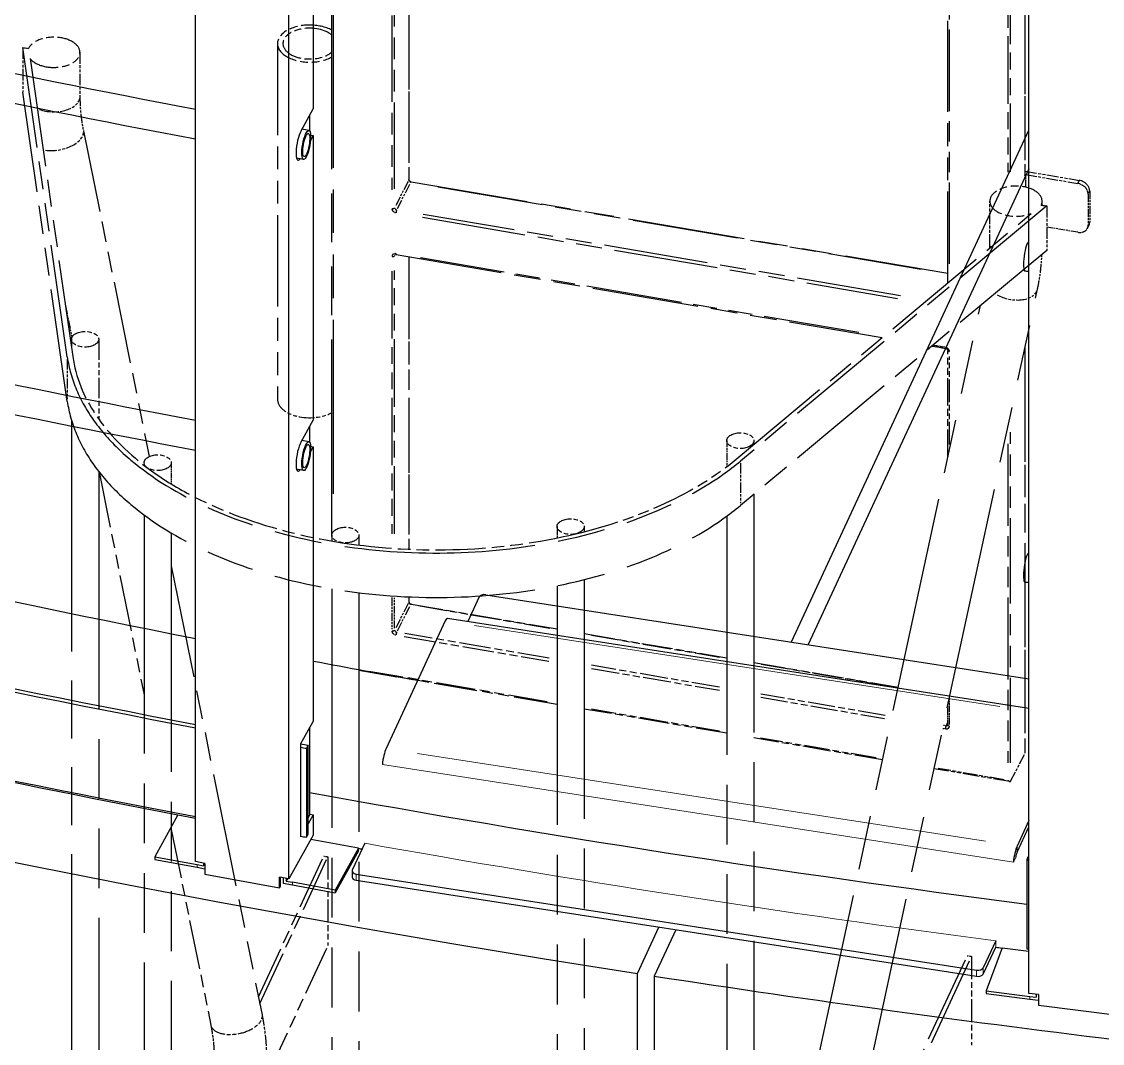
# Model space of a CAD drawing. Header units: millimetres. Extents: x 0 to 89100, y 0 to 63000.
# Drawn here: x 66277 to 67022, y 53920 to 54623 of the extents above; entities that cross this region are included whole.
import ezdxf

# ---------------------------------------------------------------- set-up
doc = ezdxf.new("R2010")
doc.units = ezdxf.units.MM
doc.header["$LTSCALE"] = 150
doc.linetypes.add('DOUBLE_DASH_CHAIN', pattern=[1.2403, 0.6614, -0.0827, 0.1654, -0.0827, 0.1654, -0.0827])
for name, color, linetype, lineweight in [('Reference', 7, 'DOUBLE_DASH_CHAIN', 25), ('Visible', 7, 'Continuous', 25), ('Visible Narrow', 7, 'Continuous', 18)]:
    doc.layers.add(name, color=color, linetype=linetype, lineweight=lineweight)

msp = doc.modelspace()

# ---------------------------------------------------------------- linework, layer by layer
at = {"layer": 'Reference', "ltscale": 1.351683}
msp.add_line((66491.16, 54270.3), (66491.16, 54791.87), dxfattribs=at)
at = {"layer": 'Reference', "ltscale": 1.207324}
msp.add_line((66492.23, 54298.11), (66492.23, 54763.98), dxfattribs=at)
at = {"layer": 'Reference', "ltscale": 0.615989}
msp.add_line((66544.21, 54752.21), (66544.21, 54514.5), dxfattribs=at)
at = {"layer": 'Reference', "ltscale": 0.601259}
for p, q in [((66532.51, 54739.49), (66532.51, 54507.46)), ((66534.37, 54508.04), (66534.37, 54740.07))]:
    msp.add_line(p, q, dxfattribs=at)
at = {"layer": 'Reference', "ltscale": 0.554977}
msp.add_line((66544.15, 54740.32), (66544.15, 54526.15), dxfattribs=at)
at = {"layer": 'Reference', "ltscale": 0.555262}
msp.add_line((66968.58, 54731.71), (66968.58, 54517.43), dxfattribs=at)
at = {"layer": 'Reference', "ltscale": 0.499843}
msp.add_line((66968.51, 54720.8), (66968.51, 54527.91), dxfattribs=at)
at = {"layer": 'Reference', "ltscale": 0.468891}
msp.add_line((66956.88, 54700.55), (66956.88, 54519.6), dxfattribs=at)
at = {"layer": 'Reference', "ltscale": 0.472452}
msp.add_line((66958.74, 54519.96), (66958.74, 54702.29), dxfattribs=at)
at = {"layer": 'Reference', "ltscale": 0.632901}
msp.add_line((66915.52, 54443.45), (66915.52, 54687.69), dxfattribs=at)
at = {"layer": 'Reference', "ltscale": 0.565575}
msp.add_line((66916.6, 54456.47), (66916.6, 54674.73), dxfattribs=at)
at = {"layer": 'Reference', "ltscale": 0.634748}
msp.add_line((66453.72, 54608.19), (66453.72, 54363.24), dxfattribs=at)
at = {"layer": 'Reference', "ltscale": 0.008331}
for p, q in [((66278.39, 54605.47), (66282.23, 54604.87)), ((66979.77, 54496.96), (66983.62, 54496.37))]:
    msp.add_line(p, q, dxfattribs=at)
at = {"layer": 'Reference', "ltscale": 0.079256}
for p, q in [((66278.39, 54605.47), (66278.39, 54574.85)), ((66317.62, 54602.18), (66317.62, 54571.56)), ((66968.94, 54518.02), (67004.9, 54511.89)), ((66944.39, 54469.03), (66944.39, 54499.65)), ((66983.62, 54496.37), (66983.62, 54465.75))]:
    msp.add_line(p, q, dxfattribs=at)
at = {"layer": 'Reference', "ltscale": 0.783586}
for p, q in [((66308.93, 54392.38), (66278.39, 54605.47)), ((66308.93, 54361.77), (66278.39, 54574.85)), ((66983.62, 54496.37), (66772.63, 54320.65)), ((66983.62, 54465.75), (66772.63, 54290.03))]:
    msp.add_line(p, q, dxfattribs=at)
at = {"layer": 'Reference', "ltscale": 0.75502}
for p, q in [((66283.24, 54597.88), (66312.67, 54392.56)), ((66769.55, 54321.88), (66972.85, 54491.2))]:
    msp.add_line(p, q, dxfattribs=at)
at = {"layer": 'Reference', "ltscale": 0.571896}
msp.add_line((66320.02, 54548.12), (66365.35, 54323.76), dxfattribs=at)
at = {"layer": 'Reference', "ltscale": 0.003074}
msp.add_line((66968.51, 54517.19), (66968.94, 54518.02), dxfattribs=at)
at = {"layer": 'Reference', "ltscale": 0.082403}
msp.add_line((66968.58, 54520.34), (67005.97, 54513.96), dxfattribs=at)
at = {"layer": 'Reference', "ltscale": 0.022417}
msp.add_line((66968.94, 54518.02), (66968.94, 54509.33), dxfattribs=at)
at = {"layer": 'Reference', "ltscale": 0.065607}
for p, q in [((66543.66, 54513.3), (66534.86, 54496.11)), ((66536.3, 54494.64), (66545.1, 54511.83)), ((66543.66, 54222.42), (66534.86, 54205.23)), ((66536.3, 54203.76), (66545.1, 54220.95))]:
    msp.add_line(p, q, dxfattribs=at)
at = {"layer": 'Reference', "ltscale": 0.815636}
msp.add_line((66545.84, 54513.04), (66915.52, 54449.98), dxfattribs=at)
at = {"layer": 'Reference', "ltscale": 0.007042}
for p, q in [((67005.91, 54513.86), (67004.96, 54511.99)), ((67012.15, 54504.64), (67013.11, 54506.51)), ((67013.11, 54485.07), (67012.15, 54483.21))]:
    msp.add_line(p, q, dxfattribs=at)
at = {"layer": 'Reference', "ltscale": 0.734564}
msp.add_line((66564.08, 54509.63), (66897.03, 54452.84), dxfattribs=at)
at = {"layer": 'Reference', "ltscale": 0.055449}
for p, q in [((67012.1, 54504.53), (67012.1, 54483.1)), ((67013.16, 54506.61), (67013.16, 54485.18))]:
    msp.add_line(p, q, dxfattribs=at)
at = {"layer": 'Reference', "ltscale": 0.007117}
msp.add_line((66980.39, 54496.87), (66980.39, 54499.65), dxfattribs=at)
at = {"layer": 'Reference', "ltscale": 0.72183}
msp.add_line((66553.56, 54488.53), (66880.73, 54432.72), dxfattribs=at)
at = {"layer": 'Reference', "ltscale": 0.725197}
msp.add_line((66882.77, 54434.5), (66554.07, 54490.57), dxfattribs=at)
at = {"layer": 'Reference', "ltscale": 0.046861}
msp.add_line((67004.9, 54478.2), (66983.62, 54481.83), dxfattribs=at)
at = {"layer": 'Reference', "ltscale": 0.007836}
msp.add_line((67011.58, 54480.91), (67012.64, 54482.99), dxfattribs=at)
at = {"layer": 'Reference', "ltscale": 0.002102}
msp.add_line((66534.39, 54462.12), (66534.69, 54462.69), dxfattribs=at)
at = {"layer": 'Reference', "ltscale": 0.738356}
msp.add_line((66535.56, 54462.81), (66870.22, 54405.72), dxfattribs=at)
at = {"layer": 'Reference', "ltscale": 0.522029}
msp.add_line((66544.21, 54461.33), (66544.21, 54259.88), dxfattribs=at)
at = {"layer": 'Reference', "ltscale": 0.666078}
msp.add_line((66854.06, 54409.1), (66552.16, 54460.6), dxfattribs=at)
at = {"layer": 'Reference', "ltscale": 0.468644}
msp.add_line((66532.51, 54451.45), (66532.51, 54270.59), dxfattribs=at)
at = {"layer": 'Reference', "ltscale": 0.470307}
msp.add_line((66534.37, 54270.5), (66534.37, 54452), dxfattribs=at)
at = {"layer": 'Reference', "ltscale": 0.469834}
msp.add_line((66544.15, 54451.27), (66544.15, 54269.95), dxfattribs=at)
at = {"layer": 'Reference', "ltscale": 1.552157}
msp.add_line((66854.2, 53868.29), (66977.23, 54439.08), dxfattribs=at)
at = {"layer": 'Reference', "ltscale": 0.055394}
msp.add_line((66307.66, 54427.52), (66312.06, 54405.75), dxfattribs=at)
at = {"layer": 'Reference', "ltscale": 1.500617}
msp.add_line((66819, 53875.88), (66937.95, 54427.72), dxfattribs=at)
at = {"layer": 'Reference', "ltscale": 0.015432}
msp.add_line((66311.81, 54404.53), (66311.81, 54398.53), dxfattribs=at)
at = {"layer": 'Reference', "ltscale": 0.14241}
msp.add_line((66330.56, 54404.53), (66330.56, 54349.54), dxfattribs=at)
at = {"layer": 'Reference', "ltscale": 0.020579}
msp.add_line((66904.52, 54399.87), (66913.89, 54398.27), dxfattribs=at)
at = {"layer": 'Reference', "ltscale": 0.016943}
msp.add_line((66913.29, 54399), (66905.57, 54400.31), dxfattribs=at)
at = {"layer": 'Reference', "ltscale": 0.724276}
msp.add_line((66968.58, 54398.94), (66968.58, 54119.44), dxfattribs=at)
at = {"layer": 'Reference', "ltscale": 0.189513}
msp.add_line((66915.52, 54323.65), (66915.52, 54396.81), dxfattribs=at)
at = {"layer": 'Reference', "ltscale": 0.156982}
msp.add_line((66916.6, 54332.01), (66916.6, 54392.62), dxfattribs=at)
at = {"layer": 'Reference', "ltscale": 0.07132}
for p, q in [((66308.93, 54390.85), (66308.93, 54363.3)), ((66772.63, 54319.12), (66772.63, 54291.56))]:
    msp.add_line(p, q, dxfattribs=at)
at = {"layer": 'Reference', "ltscale": 0.651863}
msp.add_line((66968.51, 54384.67), (66968.51, 54133.12), dxfattribs=at)
at = {"layer": 'Reference', "ltscale": 1.60621}
msp.add_line((66311.81, 54348.75), (66311.81, 53728.98), dxfattribs=at)
at = {"layer": 'Reference', "ltscale": 0.590637}
msp.add_line((66958.74, 54112.71), (66958.74, 54340.64), dxfattribs=at)
at = {"layer": 'Reference', "ltscale": 0.046305}
msp.add_line((66763.16, 54334.7), (66763.16, 54316.8), dxfattribs=at)
at = {"layer": 'Reference', "ltscale": 0.006452}
msp.add_line((66781.91, 54334.7), (66781.91, 54332.18), dxfattribs=at)
at = {"layer": 'Reference', "ltscale": 0.568979}
msp.add_line((66956.88, 54332.46), (66956.88, 54112.88), dxfattribs=at)
at = {"layer": 'Reference', "ltscale": 0.004612}
msp.add_line((66361.8, 54319.52), (66361.8, 54317.7), dxfattribs=at)
at = {"layer": 'Reference', "ltscale": 0.037942}
msp.add_line((66380.55, 54319.52), (66380.55, 54304.84), dxfattribs=at)
at = {"layer": 'Reference', "ltscale": 1.652258}
msp.add_line((66330.56, 54313.44), (66330.56, 53675.9), dxfattribs=at)
at = {"layer": 'Reference', "ltscale": 0.391437}
msp.add_line((66330.76, 54313.19), (66361.8, 54159.61), dxfattribs=at)
at = {"layer": 'Reference', "ltscale": 1.653764}
msp.add_line((66781.91, 54297.76), (66781.91, 53659.63), dxfattribs=at)
at = {"layer": 'Reference', "ltscale": 1.657177}
msp.add_line((66361.8, 54283.51), (66361.8, 53644.07), dxfattribs=at)
at = {"layer": 'Reference', "ltscale": 1.657268}
msp.add_line((66763.16, 54282.65), (66763.16, 53643.17), dxfattribs=at)
at = {"layer": 'Reference', "ltscale": 0.020274}
msp.add_line((66646.25, 54275.51), (66646.25, 54267.65), dxfattribs=at)
at = {"layer": 'Reference', "ltscale": 0.009146}
msp.add_line((66665, 54275.51), (66665, 54271.94), dxfattribs=at)
at = {"layer": 'Reference', "ltscale": 1.658325}
msp.add_line((66380.55, 54271.09), (66380.55, 53631.21), dxfattribs=at)
at = {"layer": 'Reference', "ltscale": 0.010503}
msp.add_line((66491.09, 54269.64), (66491.09, 54265.55), dxfattribs=at)
at = {"layer": 'Reference', "ltscale": 0.017727}
msp.add_line((66509.84, 54269.64), (66509.84, 54262.76), dxfattribs=at)
at = {"layer": 'Reference', "ltscale": 0.788483}
msp.add_line((66380.55, 54248.58), (66443.05, 53939.26), dxfattribs=at)
at = {"layer": 'Reference', "ltscale": 1.660282}
msp.add_line((66665, 54238.96), (66665, 53598.32), dxfattribs=at)
at = {"layer": 'Reference', "ltscale": 1.660557}
msp.add_line((66491.09, 54232.67), (66491.09, 53591.92), dxfattribs=at)
at = {"layer": 'Reference', "ltscale": 1.66067}
msp.add_line((66509.84, 54229.93), (66509.84, 53589.14), dxfattribs=at)
at = {"layer": 'Reference', "ltscale": 1.66047}
msp.add_line((66646.25, 54234.74), (66646.25, 53594.03), dxfattribs=at)
at = {"layer": 'Reference', "ltscale": 0.056008}
msp.add_line((66532.51, 54226.54), (66532.51, 54204.89), dxfattribs=at)
at = {"layer": 'Reference', "ltscale": 0.05435}
msp.add_line((66534.37, 54205.44), (66534.37, 54226.45), dxfattribs=at)
at = {"layer": 'Reference', "ltscale": 0.008558}
msp.add_line((66544.15, 54226.9), (66544.15, 54223.56), dxfattribs=at)
at = {"layer": 'Reference', "ltscale": 0.008877}
msp.add_line((66544.21, 54227.09), (66544.21, 54223.62), dxfattribs=at)
at = {"layer": 'Reference', "ltscale": 0.221463}
msp.add_line((66545.84, 54222.16), (66646.25, 54205.03), dxfattribs=at)
at = {"layer": 'Reference', "ltscale": 0.199808}
msp.add_line((66550.62, 54221.05), (66641.22, 54205.6), dxfattribs=at)
at = {"layer": 'Reference', "ltscale": 0.220065}
msp.add_line((66540.93, 54199.81), (66640.71, 54182.79), dxfattribs=at)
at = {"layer": 'Reference', "ltscale": 0.219221}
msp.add_line((66640.73, 54184.91), (66541.33, 54201.86), dxfattribs=at)
at = {"layer": 'Reference', "ltscale": 0.216495}
for p, q in [((66665, 54201.84), (66763.16, 54185.09)), ((66763.16, 54133.11), (66665, 54149.85))]:
    msp.add_line(p, q, dxfattribs=at)
at = {"layer": 'Reference', "ltscale": 0.194836}
for p, q in [((66669.91, 54200.7), (66758.25, 54185.63)), ((66758.25, 54164.86), (66669.91, 54179.93)), ((66669.91, 54177.8), (66758.25, 54162.73)), ((66758.25, 54134.57), (66669.91, 54149.64))]:
    msp.add_line(p, q, dxfattribs=at)
at = {"layer": 'Reference', "ltscale": 0.300908}
msp.add_line((66646.25, 54153.05), (66509.84, 54176.32), dxfattribs=at)
at = {"layer": 'Reference', "ltscale": 0.270807}
msp.add_line((66639.43, 54154.83), (66516.66, 54175.78), dxfattribs=at)
at = {"layer": 'Reference', "ltscale": 0.219241}
msp.add_line((66781.91, 54181.89), (66881.31, 54164.94), dxfattribs=at)
at = {"layer": 'Reference', "ltscale": 0.197184}
msp.add_line((66786.88, 54180.75), (66876.28, 54165.5), dxfattribs=at)
at = {"layer": 'Reference', "ltscale": 0.18773}
msp.add_line((66786.64, 54157.89), (66871.76, 54143.37), dxfattribs=at)
at = {"layer": 'Reference', "ltscale": 0.188608}
msp.add_line((66872.18, 54145.43), (66786.66, 54160.02), dxfattribs=at)
at = {"layer": 'Reference', "ltscale": 0.045661}
msp.add_line((66916.6, 54139.15), (66916.6, 54156.81), dxfattribs=at)
at = {"layer": 'Reference', "ltscale": 0.035668}
msp.add_line((66915.52, 54139), (66915.52, 54152.8), dxfattribs=at)
at = {"layer": 'Reference', "ltscale": 0.003263}
msp.add_line((66914.06, 54138.28), (66912.54, 54138.54), dxfattribs=at)
at = {"layer": 'Reference', "ltscale": 0.009156}
msp.add_line((66915.45, 54140.83), (66914.21, 54138.4), dxfattribs=at)
at = {"layer": 'Reference', "ltscale": 0.003298}
msp.add_line((66912.09, 54136.49), (66913.63, 54136.23), dxfattribs=at)
at = {"layer": 'Reference', "ltscale": 0.195393}
msp.add_line((66870.5, 54114.8), (66781.91, 54129.91), dxfattribs=at)
at = {"layer": 'Reference', "ltscale": 0.176099}
msp.add_line((66866.2, 54116.15), (66786.34, 54129.77), dxfattribs=at)
at = {"layer": 'Reference', "ltscale": 0.072907}
msp.add_line((66958.74, 54100.04), (66968.51, 54119.15), dxfattribs=at)
at = {"layer": 'Reference', "ltscale": 0.115046}
msp.add_line((66958.21, 54099.84), (66906.02, 54108.74), dxfattribs=at)
at = {"layer": 'Reference', "ltscale": 0.100633}
msp.add_line((66954.34, 54101.12), (66908.69, 54108.9), dxfattribs=at)
at = {"layer": 'Reference', "ltscale": 0.343293}
msp.add_line((66380.55, 54066.83), (66407.76, 53932.13), dxfattribs=at)
at = {"layer": 'Reference', "ltscale": 0.367556}
msp.add_line((66440.55, 53951.62), (66485.52, 54048.51), dxfattribs=at)
at = {"layer": 'Reference', "ltscale": 0.383546}
msp.add_line((66441.5, 53946.96), (66488.42, 54048.06), dxfattribs=at)
at = {"layer": 'Reference', "ltscale": 0.006248}
for p, q in [((66485.52, 54048.51), (66488.42, 54048.06)), ((66928.88, 53979.92), (66931.78, 53979.47))]:
    msp.add_line(p, q, dxfattribs=at)
at = {"layer": 'Reference', "ltscale": 0.158612}
for p, q in [((66488.42, 54048.06), (66488.42, 53986.83)), ((66931.78, 53979.47), (66931.78, 53918.24))]:
    msp.add_line(p, q, dxfattribs=at)
at = {"layer": 'Reference', "ltscale": 0.345419}
msp.add_line((66446.16, 53895.77), (66488.42, 53986.83), dxfattribs=at)
at = {"layer": 'Reference', "ltscale": 0.605004}
msp.add_line((66854.87, 53820.46), (66928.88, 53979.92), dxfattribs=at)
at = {"layer": 'Reference', "ltscale": 0.628697}
msp.add_line((66854.87, 53813.77), (66931.78, 53979.47), dxfattribs=at)
at = {"layer": 'Reference', "ltscale": 0.218568}
msp.add_ellipse((66475.84, 54608.19), major_axis=(-22.12, 0), ratio=0.57735, start_param=3.947987, end_param=8.618383, dxfattribs=at)
at = {"layer": 'Reference', "ltscale": 0.198672}
msp.add_ellipse((66475.84, 54608.19), major_axis=(-18.37, 0), ratio=0.57735, start_param=3.727246, end_param=8.839125, dxfattribs=at)
at = {"layer": 'Reference', "ltscale": 0.212997}
for centre, major_axis, start_param, end_param in [((66299.62, 54602.18), (-18, 0), 0.426953, 6.021386), ((66962.39, 54499.65), (18, 0), 6.021386, 11.615818)]:
    msp.add_ellipse(centre, major_axis=major_axis, ratio=0.57735, start_param=start_param, end_param=end_param, dxfattribs=at)
at = {"layer": 'Reference', "ltscale": 0.077418}
msp.add_ellipse((66299.62, 54571.56), major_axis=(18, 0), ratio=0.57735, start_param=4.135051, end_param=6.170126, dxfattribs=at)
at = {"layer": 'Reference', "ltscale": 0.078273}
msp.add_ellipse((66302.37, 54544.55), major_axis=(17.64, 3.57), ratio=0.531883, start_param=4.11134, end_param=6.168878, dxfattribs=at)
at = {"layer": 'Reference', "ltscale": 0.004387}
for centre, major_axis, ratio, start_param, end_param in [((66545.59, 54514.01), (-1.34, 0.68), 0.783035, 0.459658, 1.873374), ((66532.94, 54495.4), (1.5, 0), 0.57735, 4.503649, 5.917366), ((66535.81, 54494.91), (-1.34, 0.68), 0.783035, 0.459658, 1.873374), ((66535.81, 54492.46), (-0.25, -1.48), 0.23135, 3.855471, 5.269188), ((66532.94, 54462.33), (1.5, 0), 0.57735, 4.503649, 5.917366), ((66545.59, 54223.13), (-1.34, 0.68), 0.783035, 0.459658, 1.873374), ((66532.94, 54204.52), (1.5, 0), 0.57735, 4.503649, 5.917366), ((66535.81, 54204.03), (-1.34, 0.68), 0.783035, 0.459658, 1.873374), ((66535.81, 54201.58), (-0.25, -1.48), 0.23135, 3.855471, 5.269188), ((66914.15, 54137.05), (0.25, 1.48), 0.23135, 0.713879, 2.127595)]:
    msp.add_ellipse(centre, major_axis=major_axis, ratio=ratio, start_param=start_param, end_param=end_param, dxfattribs=at)
at = {"layer": 'Reference', "ltscale": 0.000720705}
for centre in [(66542.71, 54514.5), (66542.71, 54223.62)]:
    msp.add_ellipse(centre, major_axis=(1.5, 0), ratio=0.57735, start_param=6.01027, end_param=6.268821, dxfattribs=at)
at = {"layer": 'Reference', "ltscale": 0.001715}
for centre in [(66545.59, 54511.56), (66545.59, 54220.68)]:
    msp.add_ellipse(centre, major_axis=(0.25, 1.48), ratio=0.23135, start_param=0.031767, end_param=0.603572, dxfattribs=at)
at = {"layer": 'Reference', "ltscale": 0.000811894}
msp.add_ellipse((66967.08, 54517.43), major_axis=(1.5, 0), ratio=0.57735, start_param=5.995906, end_param=6.283185, dxfattribs=at)
at = {"layer": 'Reference', "ltscale": 0.02483}
for centre, start_param, end_param in [((67004.9, 54505.76), 0.381118, 1.951914), ((67005.97, 54507.84), 0.381118, 1.951914), ((67004.9, 54484.33), 5.093507, 6.664303)]:
    msp.add_ellipse(centre, major_axis=(6.68, -3.42), ratio=0.783035, start_param=start_param, end_param=end_param, dxfattribs=at)
at = {"layer": 'Reference', "ltscale": 0.008875}
for centre, major_axis, start_param, end_param in [((66535.39, 54494.08), (-2.67, 1.37), 0.459658, 1.873374), ((66535.39, 54461.01), (-2.67, 1.37), 5.172047, 6.585763), ((66913.72, 54396.47), (2.67, -1.37), 0.459658, 1.873374), ((66535.39, 54203.2), (-2.67, 1.37), 0.459658, 1.873374), ((66913.72, 54138.66), (2.67, -1.37), 5.172047, 6.585763)]:
    msp.add_ellipse(centre, major_axis=major_axis, ratio=0.783035, start_param=start_param, end_param=end_param, dxfattribs=at)
at = {"layer": 'Reference', "ltscale": 0.005949}
msp.add_ellipse((67005.97, 54486.4), major_axis=(6.68, -3.42), ratio=0.783035, start_param=0, end_param=0.381118, dxfattribs=at)
at = {"layer": 'Reference', "ltscale": 0.004547}
msp.add_ellipse((66962.39, 54469.03), major_axis=(-18, 0), ratio=0.57735, start_param=0.006778, end_param=0.128787, dxfattribs=at)
at = {"layer": 'Reference', "ltscale": 0.000988783}
msp.add_ellipse((66535.81, 54461.84), major_axis=(-1.34, 0.68), ratio=0.783035, start_param=0.019056, end_param=0.362062, dxfattribs=at)
at = {"layer": 'Reference', "ltscale": 0.002572}
for centre in [(66535.81, 54464.29), (66914.15, 54399.75)]:
    msp.add_ellipse(centre, major_axis=(-0.25, -1.48), ratio=0.23135, start_param=5.394501, end_param=6.236412, dxfattribs=at)
at = {"layer": 'Reference', "ltscale": 0.073798}
msp.add_ellipse((66959.63, 54442.88), major_axis=(17.6, -3.79), ratio=0.605275, start_param=4.235366, end_param=6.175405, dxfattribs=at)
at = {"layer": 'Reference', "ltscale": 0.124552}
for centre, major_axis in [((66321.19, 54404.53), (9.37, 0)), ((66772.53, 54334.7), (-9.37, 0)), ((66371.17, 54319.52), (9.37, 0)), ((66655.62, 54275.51), (-9.37, 0)), ((66500.46, 54269.64), (-9.37, 0))]:
    msp.add_ellipse(centre, major_axis=major_axis, ratio=0.57735, dxfattribs=at)
at = {"layer": 'Reference', "ltscale": 1.323503}
for centre in [(66563.06, 54404.53), (66563.06, 54373.91)]:
    msp.add_ellipse(centre, major_axis=(-255, 0), ratio=0.57735, start_param=0.082577, end_param=2.535417, dxfattribs=at)
at = {"layer": 'Reference', "ltscale": 0.303982}
for major_axis, start_param, end_param in [((-251.25, 0), 0.082577, 0.654498), ((251.25, 0), 5.105088, 5.67701)]:
    msp.add_ellipse((66563.06, 54404.53), major_axis=major_axis, ratio=0.57735, start_param=start_param, end_param=end_param, dxfattribs=at)
at = {"layer": 'Reference', "ltscale": 0.003567}
for centre in [(66917.02, 54396.81), (66917.02, 54139)]:
    msp.add_ellipse(centre, major_axis=(-1.5, 0), ratio=0.57735, start_param=0.064176, end_param=1.219341, dxfattribs=at)
at = {"layer": 'Reference', "ltscale": 0.109234}
msp.add_ellipse((66475.84, 54363.24), major_axis=(-22.12, 0), ratio=0.57735, start_param=0, end_param=2.335198, dxfattribs=at)
at = {"layer": 'Reference', "ltscale": 0.347887}
for start_param, end_param in [(3.796091, 4.45059), (4.45059, 5.105088)]:
    msp.add_ellipse((66563.06, 54404.53), major_axis=(251.25, 0), ratio=0.57735, start_param=start_param, end_param=end_param, dxfattribs=at)
at = {"layer": 'Reference', "ltscale": 0.003299}
msp.add_ellipse((66914.15, 54139.5), major_axis=(1.34, -0.68), ratio=0.783035, start_param=5.152991, end_param=6.223701, dxfattribs=at)
at = {"layer": 'Reference', "ltscale": 0.000824087}
msp.add_ellipse((66967.08, 54120.62), major_axis=(1.34, -1.59), ratio=0.419469, start_param=0.17403, end_param=0.461309, dxfattribs=at)
at = {"layer": 'Reference', "ltscale": 0.005963}
msp.add_ellipse((66957.3, 54101.51), major_axis=(-1.34, 1.59), ratio=0.419469, start_param=1.744826, end_param=3.315622, dxfattribs=at)
at = {"layer": 'Reference', "ltscale": 0.107599}
msp.add_ellipse((66425.41, 53935.7), major_axis=(17.64, 3.57), ratio=0.531883, start_param=3.298672, end_param=6.126106, dxfattribs=at)
at = {"layer": 'Reference', "ltscale": 0.062983}
for points, knots in [([(66317.62, 54571.56), (66317.62, 54570.03), (66317.65, 54568.49), (66317.78, 54565.4), (66317.87, 54563.84), (66318.13, 54560.72), (66318.29, 54559.16), (66318.67, 54556.02), (66318.9, 54554.44), (66319.41, 54551.29), (66319.7, 54549.7), (66320.02, 54548.12)], [3.1415927, 3.1415927, 3.1415927, 3.1415927, 3.1764992, 3.1764992, 3.2114058, 3.2114058, 3.2463124, 3.2463124, 3.281219, 3.281219, 3.3161256, 3.3161256, 3.3161256, 3.3161256]), ([(66407.76, 53932.13), (66408.08, 53930.55), (66408.37, 53928.97), (66408.88, 53925.81), (66409.11, 53924.23), (66409.49, 53921.09), (66409.65, 53919.53), (66409.9, 53916.41), (66410, 53914.86), (66410.13, 53911.76), (66410.16, 53910.22), (66410.16, 53908.69)], [6.1086524, 6.1086524, 6.1086524, 6.1086524, 6.143559, 6.143559, 6.1784656, 6.1784656, 6.2133721, 6.2133721, 6.2482787, 6.2482787, 6.2831853, 6.2831853, 6.2831853, 6.2831853])]:
    msp.add_open_spline(points, degree=3, knots=knots, dxfattribs=at)
at = {"layer": 'Reference', "ltscale": 0.005953}
for points, knots in [([(66544.21, 54514.5), (66544.21, 54514.43), (66544.22, 54514.34), (66544.3, 54514.13), (66544.35, 54514.03), (66544.49, 54513.82), (66544.58, 54513.71), (66544.78, 54513.52), (66544.9, 54513.43), (66545.16, 54513.27), (66545.29, 54513.2), (66545.57, 54513.1), (66545.71, 54513.06), (66545.84, 54513.04)], [1.570796, 1.570796, 1.570796, 1.570796, 1.884956, 1.884956, 2.154029, 2.154029, 2.403908, 2.403908, 2.651533, 2.651533, 2.899915, 2.899915, 3.141593, 3.141593, 3.141593, 3.141593]), ([(66913.89, 54398.27), (66914.03, 54398.25), (66914.17, 54398.21), (66914.45, 54398.11), (66914.59, 54398.04), (66914.84, 54397.88), (66914.96, 54397.78), (66915.16, 54397.59), (66915.24, 54397.49), (66915.38, 54397.29), (66915.43, 54397.19), (66915.5, 54397.01), (66915.52, 54396.93), (66915.52, 54396.84), (66915.52, 54396.83), (66915.52, 54396.81)], [0, 0, 0, 0, 0.247605, 0.247605, 0.495922, 0.495922, 0.74429, 0.74429, 0.991907, 0.991907, 1.241903, 1.241903, 1.50901, 1.50901, 1.570796, 1.570796, 1.570796, 1.570796]), ([(66544.21, 54223.62), (66544.21, 54223.55), (66544.22, 54223.46), (66544.3, 54223.25), (66544.35, 54223.15), (66544.49, 54222.94), (66544.58, 54222.84), (66544.78, 54222.64), (66544.9, 54222.55), (66545.16, 54222.4), (66545.29, 54222.33), (66545.57, 54222.22), (66545.71, 54222.19), (66545.84, 54222.16)], [1.570796, 1.570796, 1.570796, 1.570796, 1.884956, 1.884956, 2.154029, 2.154029, 2.403908, 2.403908, 2.651533, 2.651533, 2.899915, 2.899915, 3.141593, 3.141593, 3.141593, 3.141593])]:
    msp.add_open_spline(points, degree=3, knots=knots, dxfattribs=at)
at = {"layer": 'Reference', "ltscale": 0.004154}
msp.add_open_spline([(66944.38, 54467.48), (66944.38, 54468), (66944.39, 54468.52), (66944.39, 54469.03)], degree=3, dxfattribs=at)
at = {"layer": 'Reference', "ltscale": 0.004544}
msp.add_open_spline([(66535.56, 54462.81), (66535.43, 54462.83), (66535.3, 54462.84), (66535.07, 54462.83), (66534.97, 54462.82), (66534.8, 54462.77), (66534.72, 54462.74), (66534.61, 54462.68), (66534.57, 54462.64), (66534.51, 54462.58), (66534.49, 54462.55), (66534.48, 54462.52)], degree=3, knots=[6.283185, 6.283185, 6.283185, 6.283185, 6.521121, 6.521121, 6.759057, 6.759057, 6.996992, 6.996992, 7.234928, 7.234928, 7.472864, 7.472864, 7.472864, 7.472864], dxfattribs=at)
at = {"layer": 'Reference', "ltscale": 0.060621}
msp.add_open_spline([(66977.23, 54439.08), (66977.65, 54441.04), (66978.03, 54443), (66978.7, 54446.95), (66979, 54448.93), (66979.5, 54452.91), (66979.71, 54454.91), (66980.05, 54458.92), (66980.18, 54460.93), (66980.26, 54462.95)], degree=3, knots=[6.1086524, 6.1086524, 6.1086524, 6.1086524, 6.143559, 6.143559, 6.1784656, 6.1784656, 6.2133721, 6.2133721, 6.2482169, 6.2482169, 6.2482169, 6.2482169], dxfattribs=at)
at = {"layer": 'Reference', "ltscale": 0.001429}
msp.add_open_spline([(66915.52, 54139), (66915.52, 54138.99), (66915.52, 54138.97), (66915.52, 54138.94), (66915.52, 54138.93), (66915.51, 54138.9), (66915.51, 54138.89), (66915.5, 54138.86), (66915.5, 54138.85), (66915.49, 54138.83), (66915.49, 54138.82), (66915.48, 54138.81)], degree=3, knots=[1.5707963, 1.5707963, 1.5707963, 1.5707963, 1.6470199, 1.6470199, 1.7232435, 1.7232435, 1.799467, 1.799467, 1.8756906, 1.8756906, 1.9519142, 1.9519142, 1.9519142, 1.9519142], dxfattribs=at)
at = {"layer": 'Reference', "ltscale": 0.07558}
msp.add_open_spline([(66443.05, 53939.26), (66443.46, 53937.23), (66443.83, 53935.19), (66444.5, 53931.11), (66444.79, 53929.07), (66445.28, 53924.98), (66445.49, 53922.94), (66445.82, 53918.86), (66445.95, 53916.82), (66446.12, 53912.75), (66446.16, 53910.72), (66446.16, 53908.69)], degree=3, knots=[6.1086524, 6.1086524, 6.1086524, 6.1086524, 6.143559, 6.143559, 6.1784656, 6.1784656, 6.2133721, 6.2133721, 6.2482787, 6.2482787, 6.2831853, 6.2831853, 6.2831853, 6.2831853], dxfattribs=at)
at = {"layer": 'Visible'}
for p, q in [((66397.26, 54044.72), (66397.26, 54786.3)), ((66461.53, 54032.8), (66461.53, 54774.39)), ((66478.27, 54752.43), (66478.27, 54563.21)), ((66971.3, 53953.94), (66971.3, 54695.52)), ((66469.9, 54548.16), (66478.27, 54563.21)), ((66475.84, 54558.85), (66475.84, 54547.89)), ((66807.66, 54196.01), (66971.3, 54548.62)), ((66478.27, 54544.84), (66476.42, 54541.51)), ((66476.49, 54545.17), (66478.27, 54544.84)), ((66478.27, 54544.84), (66478.27, 54348.88)), ((66971.3, 54521.85), (66819.25, 54194.22)), ((66469.9, 54333.83), (66478.27, 54348.88)), ((66475.84, 54344.52), (66475.84, 54333.56)), ((66478.27, 54330.51), (66476.42, 54327.18)), ((66476.49, 54330.84), (66478.27, 54330.51)), ((66478.27, 54330.51), (66478.27, 54141.28)), ((66597.16, 54228.57), (66971.3, 54170.69)), ((66592.57, 54227.04), (66584.76, 54210.22)), ((66569.29, 54210.57), (66528.49, 54122.65)), ((66570.9, 54212.37), (66971.3, 54150.43)), ((66469.78, 54126.03), (66478.27, 54141.28)), ((66475.84, 54136.93), (66475.84, 54076.88)), ((66469.78, 54061.73), (66469.78, 54126.03)), ((66474.74, 54124.85), (66473.62, 54122.78)), ((66474.74, 54063.61), (66474.74, 54124.85)), ((66473.62, 54122.78), (66473.62, 54061.54)), ((66385.16, 54076.93), (66369.1, 54048.07)), ((66385.16, 54076.93), (66397.26, 54074.68)), ((66474.74, 54074.89), (66476.13, 54077.38)), ((66478.27, 54076.98), (66474.74, 54070.64)), ((66476.13, 54077.38), (66478.27, 54076.98)), ((66478.27, 54076.98), (66478.27, 54062.9)), ((66971.3, 54072.96), (66963.16, 54055.41)), ((66963.16, 54051.12), (66971.3, 54068.67)), ((66478.27, 54062.9), (66463.59, 54036.51)), ((66470.04, 54062.19), (66469.78, 54061.73)), ((66473.62, 54061.54), (66474.74, 54063.61)), ((66509.41, 54053.89), (66476.64, 54059.96)), ((66513.82, 54057.35), (66505.21, 54038.81)), ((66509.41, 54053.89), (66493.35, 54025.03)), ((66509.41, 54052.05), (66493.35, 54023.19)), ((66509.41, 54052.05), (66509.41, 54053.89)), ((66369.1, 54048.07), (66398.38, 54042.64)), ((66369.1, 54048.07), (66369.1, 54046.23)), ((66369.1, 54046.23), (66398.38, 54040.8)), ((66403.69, 54043.53), (66397.26, 54044.72)), ((66398.38, 54042.64), (66402.67, 54041.84)), ((66402.67, 54043.72), (66402.67, 54041.84)), ((66403.69, 54043.53), (66403.69, 54036.18)), ((66970.68, 54048.03), (66969.87, 54045.92)), ((66969.87, 54045.92), (66969.87, 53984.68)), ((66398.38, 54040.8), (66403.69, 54039.82)), ((66403.69, 54036.18), (66455.1, 54026.65)), ((66463.59, 54036.51), (66461.53, 54032.8)), ((66505.08, 54038.25), (66505.08, 54033.96)), ((66507.86, 54036.16), (66935.28, 53970.04)), ((66461.53, 54032.8), (66455.1, 54034)), ((66455.1, 54026.65), (66455.1, 54034)), ((66455.1, 54026.65), (66455.79, 54027.88)), ((66455.79, 54027.88), (66455.79, 54033.87)), ((66457.65, 54033.52), (66457.65, 54029.81)), ((66457.65, 54029.81), (66464.08, 54028.62)), ((66459.79, 54033.13), (66459.79, 54031.25)), ((66459.79, 54031.25), (66460.74, 54032.95)), ((66459.79, 54031.25), (66464.08, 54030.46)), ((66493.35, 54025.03), (66464.08, 54030.46)), ((66464.08, 54028.62), (66493.35, 54023.19)), ((66507.86, 54031.87), (66935.28, 53965.75)), ((66493.35, 54025.03), (66493.35, 54023.19)), ((66701.69, 53967.68), (66716.5, 53999.6)), ((66728.09, 53997.8), (66713.28, 53965.89)), ((66948.47, 53990.08), (66939.88, 53971.57)), ((66939.88, 53967.28), (66948.47, 53985.79)), ((66952.87, 53985.28), (66941.78, 53955.66)), ((66952.87, 53985.28), (66971.3, 53982.98)), ((66701.69, 53787.03), (66701.69, 53967.68)), ((66713.28, 53965.89), (66713.28, 53785.24)), ((66941.78, 53955.66), (66971.84, 53951.91)), ((66941.78, 53955.66), (66941.78, 53953.82)), ((66941.78, 53953.82), (66971.84, 53950.07)), ((66977.9, 53953.12), (66971.3, 53953.94)), ((66976.24, 53953.33), (66976.24, 53951.36)), ((66977.9, 53953.12), (66977.9, 53945.77)), ((66971.84, 53951.91), (66976.24, 53951.36)), ((66971.84, 53950.07), (66977.9, 53949.31)), ((66977.9, 53945.77), (67030.68, 53939.18))]:
    msp.add_line(p, q, dxfattribs=at)
for centre, major_axis, ratio, start_param, end_param in [((68289.52, 57194.93), (-6187.5, 0), 0.57735, 6.096202, 9.616876), ((68289.52, 57194.93), (-6112.5, 0), 0.57735, 0, 1.365272), ((66469.9, 54538.97), (-2.05, -11.06), 0.249651, 3.780389, 6.75378), ((66467.76, 54539.37), (2.05, 11.06), 0.249651, 3.539918, 3.610713), ((68289.52, 57375.58), (6112.5, 0), 0.57735, 4.102505, 4.449608), ((66969.79, 54461.51), (-1.29, -10), 0.177924, 3.141593, 6.283185), ((68289.52, 57408.04), (5872.5, 0), 0.57735, 4.206918, 4.384312), ((68289.52, 57458.25), (6052.12, 0), 0.57735, 4.220793, 4.394397), ((68289.52, 57458.25), (6055.87, 0), 0.57735, 4.221125, 4.394601), ((66469.9, 54324.64), (-2.05, -11.06), 0.249651, 3.780389, 6.75378), ((68289.52, 57397.02), (6055.87, 0), 0.57735, 4.221125, 4.394601), ((66467.76, 54325.04), (2.05, 11.06), 0.249651, 3.539918, 3.610713), ((68289.52, 57375.58), (6022.5, 0), 0.57735, 4.257807, 4.390658), ((66969.79, 54247.18), (-1.29, -10), 0.177924, 3.141593, 6.283185), ((68289.52, 53591.12), (-6315, 0), 0.57735, 6.103874, 8.337922), ((66596.19, 54226.48), (-3.75, 0), 0.57735, 4.45059, 6.021386), ((66569.29, 54201.99), (1.61, 10.38), 0.211325, 0, 0.631914), ((68289.52, 57408.04), (5872.5, 0), 0.57735, 4.398848, 4.411717), ((68289.52, 57458.25), (6052.12, 0), 0.57735, 4.406987, 4.407846), ((68289.52, 57458.25), (6055.87, 0), 0.57735, 4.407182, 4.407846), ((66528.49, 54114.08), (-1.61, -10.38), 0.211325, 3.773507, 4.979096), ((68289.52, 57408.04), (6022.5, 0), 0.57735, 4.406491, 4.491477), ((68289.52, 57397.02), (6055.87, 0), 0.57735, 4.407182, 4.407846), ((68289.52, 57375.58), (6022.5, 0), 0.57735, 4.41233, 4.412777), ((66963.16, 54046.83), (-1.61, -10.38), 0.211325, 3.773507, 4.979096), ((66963.16, 54046.83), (0.8, 5.19), 0.211325, 0.631914, 1.407108), ((68289.52, 57458.25), (6055.87, 0), 0.57735, 4.492714, 4.492957), ((68289.52, 57458.25), (6052.12, 0), 0.57735, 4.492714, 4.492819), ((66508.83, 54038.25), (-3.75, 0), 0.57735, 6.021386, 7.592182), ((66508.83, 54033.96), (-3.75, 0), 0.57735, 0, 1.308997), ((68289.52, 57375.58), (6022.5, 0), 0.57735, 4.487834, 4.488579), ((68289.52, 57397.02), (6055.87, 0), 0.57735, 4.492714, 4.492957), ((66936.26, 53972.13), (3.75, 0), 0.57735, 4.45059, 6.021386), ((66936.26, 53967.84), (3.75, 0), 0.57735, 4.45059, 6.021386), ((68289.52, 53603.37), (-6245.17, 0), 0.57735, 6.182827, 8.334444), ((68289.52, 57375.58), (6112.5, 0), 0.57735, 4.451571, 4.506865)]:
    msp.add_ellipse(centre, major_axis=major_axis, ratio=ratio, start_param=start_param, end_param=end_param, dxfattribs=at)
for centre, major_axis in [((66473.5, 54538.38), (1.8, 9.93)), ((66473.5, 54538.38), (1.45, 7.97)), ((66473.5, 54324.05), (1.8, 9.93)), ((66473.5, 54324.05), (1.45, 7.97))]:
    msp.add_ellipse(centre, major_axis=major_axis, ratio=0.244833, dxfattribs=at)
for points, knots in [([(66397.26, 54562.8), (66138.57, 54611.98), (65885.66, 54671.26), (65571.19, 54759.67), (65502.21, 54780.01), (65433.93, 54801.12)], [4.3544238, 4.3544238, 4.3544238, 4.3544238, 4.4894788, 4.4894788, 4.5278886, 4.5278886, 4.5278886, 4.5278886]), ([(66397.26, 54542.27), (66136.71, 54591.69), (65881.96, 54651.34), (65565.57, 54740.29), (65496.44, 54760.68), (65428, 54781.83)], [4.3537695, 4.3537695, 4.3537695, 4.3537695, 4.4894788, 4.4894788, 4.5278832, 4.5278832, 4.5278832, 4.5278832]), ([(62075.77, 54755.39), (61949.51, 54578.44), (61845.66, 54395.89), (61591.94, 53806.71), (61530.17, 53386.48), (61637.48, 52558.4), (61805.33, 52150.93), (62352.93, 51385.33), (62734.35, 51027.61), (63672.57, 50399.08), (64229.89, 50128.67), (65463.03, 49703.22), (66138.63, 49548.25), (67277.11, 49402.75), (67724.62, 49372.23), (68172.91, 49367.73)], [3.536215, 3.536215, 3.536215, 3.536215, 3.683305, 3.683305, 4.001666, 4.001666, 4.318613, 4.318613, 4.638309, 4.638309, 4.959147, 4.959147, 5.279946, 5.279946, 5.480409, 5.480409, 5.480409, 5.480409]), ([(66397.26, 54348.47), (66138.57, 54397.65), (65885.66, 54456.93), (65571.19, 54545.34), (65502.21, 54565.68), (65433.93, 54586.79)], [4.3544238, 4.3544238, 4.3544238, 4.3544238, 4.4894788, 4.4894788, 4.5278886, 4.5278886, 4.5278886, 4.5278886]), ([(66397.26, 54327.93), (66136.71, 54377.36), (65881.96, 54437.01), (65565.57, 54525.96), (65496.44, 54546.35), (65428, 54567.5)], [4.3537695, 4.3537695, 4.3537695, 4.3537695, 4.4894788, 4.4894788, 4.5278832, 4.5278832, 4.5278832, 4.5278832])]:
    msp.add_open_spline(points, degree=3, knots=knots, dxfattribs=at)
for points in [[(66475.3, 54548.3), (66473.69, 54548.59), (66472.08, 54548.89), (66470.47, 54549.18)], [(66471.7, 54528.45), (66470.07, 54528.75), (66468.45, 54529.04), (66466.82, 54529.34)], [(66971.3, 54471.48), (66971.23, 54471.49), (66971.15, 54471.5), (66971.08, 54471.51)], [(66971.3, 54451.14), (66970.37, 54451.26), (66969.43, 54451.38), (66968.5, 54451.5)], [(66475.3, 54333.97), (66473.69, 54334.26), (66472.08, 54334.56), (66470.47, 54334.85)], [(66471.7, 54314.12), (66470.07, 54314.42), (66468.45, 54314.71), (66466.82, 54315.01)], [(66971.3, 54257.15), (66971.23, 54257.16), (66971.15, 54257.17), (66971.08, 54257.18)], [(66971.3, 54236.81), (66970.37, 54236.93), (66969.43, 54237.05), (66968.5, 54237.17)]]:
    msp.add_open_spline(points, degree=3, dxfattribs=at)
at = {"layer": 'Visible Narrow'}
for p, q in [((66951.2, 54151.48), (66589.39, 54207.46)), ((66941.42, 54058.77), (66550.22, 54119.29)), ((66960.62, 54044.42), (66525.95, 54111.67)), ((66963.16, 54051.33), (66963.16, 54055.19)), ((66398.38, 54040.89), (66398.38, 54042.55)), ((66962.2, 54047.84), (66960.62, 54044.42)), ((66507.86, 54032.09), (66507.86, 54035.94)), ((66464.08, 54030.37), (66464.08, 54028.71)), ((66948.47, 53990.08), (66948.47, 53985.79)), ((66935.28, 53969.82), (66935.28, 53965.96)), ((66939.88, 53967.5), (66939.88, 53971.35)), ((66971.84, 53950.16), (66971.84, 53951.82))]:
    msp.add_line(p, q, dxfattribs=at)
msp.add_ellipse((68289.52, 57379.87), major_axis=(6022.5, 0), ratio=0.57735, start_param=4.413096, end_param=4.487834, dxfattribs=at)

doc.saveas('drawing.dxf')
